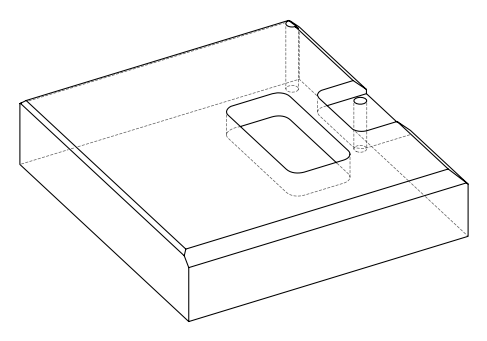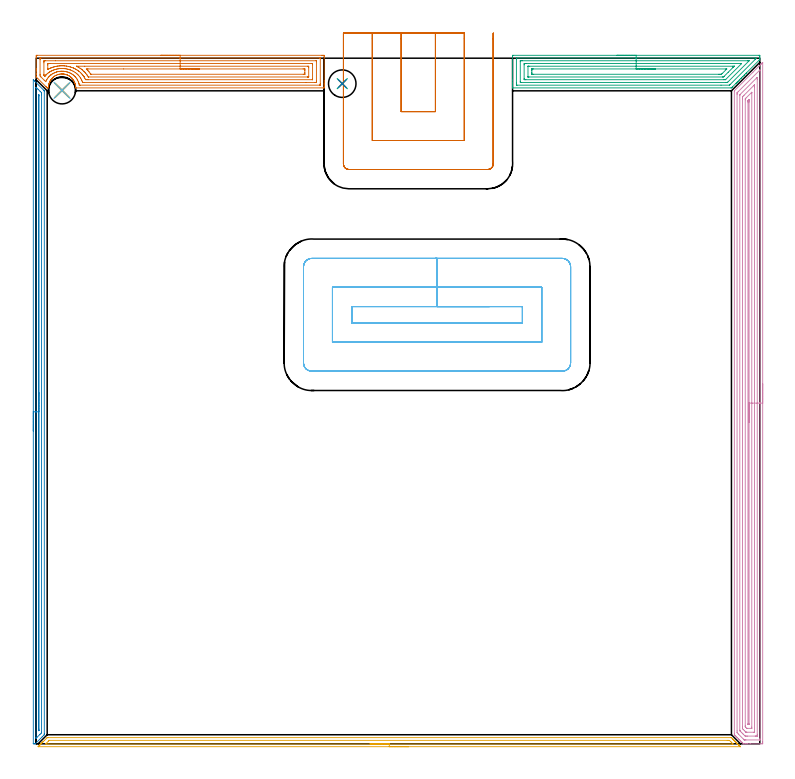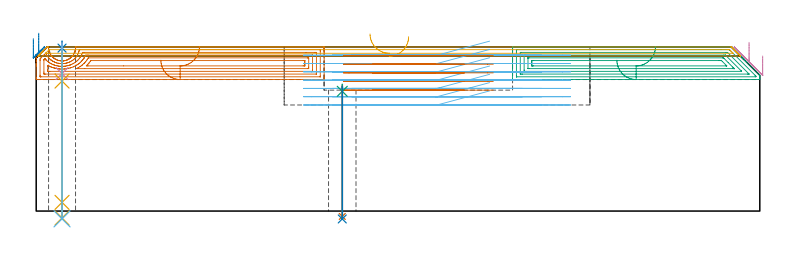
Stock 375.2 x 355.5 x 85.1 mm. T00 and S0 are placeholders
(PLAN: 14 operations, 7 tool changes, 66 min)
(1 AREA_MILL | FG_CHAMFER_SURFACE | UGT0205_001 | 7.33 min | 22397 mm3)
(2 AREA_MILL_1 | FG_CHAMFER_SURFACE_1 | UGT0205_001 | 8.29 min | 5532 mm3)
(3 AREA_MILL_2 | FG_CHAMFER_SURFACE_2 | UGT0205_001 | 6.21 min | 19373 mm3)
(4 AREA_MILL_3 | FG_CHAMFER_SURFACE_3 | UGT0205_001 | 16.78 min | 37124 mm3)
(5 AREA_MILL_4 | FG_CHAMFER_SURFACE_4 | UGT0205_001 | 5.94 min | 3947 mm3)
(6 MILL_RECTANGULAR_POCKET | POCKET_RECTANGULAR_STRAIGHT | UGT0201_094 | Follow Part, ap 5, ae 75% | 13.15 min | 369290 mm3)
(7 MILL_SLOT | SLOT_PARTIAL_RECTANGULAR | UGT0201_094 | Follow Part, ap 5, ae 75% | 6.86 min | 144431 mm3)
(8 SPOT_DRILL | STEP1HOLE | NXT0321_9005460120000 | 0.03 min | 11 mm3)
(9 SPOT_DRILL_1 | STEP1HOLE_1 | NXT0321_9005460120000 | 0.03 min | 16 mm3)
(10 DRILL_BLIND_HOLE_INTO_CENTER | STEP1HOLE | UGT0301_207 | 0.06 min | 704 mm3)
(11 GUN_DRILL_THROUGH_HOLE | STEP1HOLE | UGT0307_006 | 0.44 min | 4609 mm3)
(12 DRILL_TO_ENLARGE_THROUGH_HOLE | STEP1HOLE | NXT0301_104 | 0.37 min | 7496 mm3)
(13 DRILL_THROUGH_HOLE_INTO_CENTER | STEP1HOLE_1 | NXT0301_042 | 0.28 min | 2477 mm3)
(14 DRILL_TO_ENLARGE_THROUGH_HOLE_1 | STEP1HOLE_1 | NXT0301_105 | 0.28 min | 7510 mm3)
(TOOL UGT0205_001 | Chamfer Mill 20 x 3 x 45 deg. | D20 FL50 Z2)
(TOOL UGT0201_094 | End mill 20 mm | D20 FL38 Z4)
(TOOL NXT0321_9005460120000 | NC Spot Drill, 142deg, 12mm, Carbide, Uncoated | D12 PA142 FL30 Z2)
(TOOL UGT0301_207 | Twist Drill 9.2 mm | D9.2 PA118 FL80 Z2)
(TOOL UGT0307_006 | Gun Drill 9 mm | D9 PA130 FL24 Z1)
(TOOL NXT0301_104 | Carbide Drill 14mm [860.1-1400-112A1-MM 2214] | D14 PA140 FL123 Z2)
(TOOL NXT0301_042 | Carbide Drill 7.1mm [860.1-0710-057A1-MM 2214] | D7.1 PA140 FL85 Z2)
(TOOL NXT0301_105 | Carbide Drill 14.25mm [860.1-1425-071A1-MM 2214] | D14.25 PA140 FL83 Z2)
(OP 1 AREA_MILL)
G17 G21 G94 G90
T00 M6
G54
G17 G0 G90 X64.65 Y357. S1061 M3
G43 Z95.1 H0
Z78.2
G94 G1 X64.688 Z77.328 F250.
X64.802 Z76.464
X64.991 Z75.612
X65.253 Z74.78
X65.587 Z73.974
X65.99 Z73.2
X66.458 Z72.464
X66.99 Z71.772
X67.579 Z71.129
X68.222 Z70.54
X68.914 Z70.008
X69.65 Z69.54
X70.424 Z69.137
X71.23 Z68.803
X72.062 Z68.541
X72.914 Z68.352
X73.778 Z68.238
X74.65 Z68.2
X148.203
X148.699 Y356.999 Z68.201
X149.189 Y356.995 Z68.203
X149.291 Y356.992 Z68.206
X149.296 Y356.509 Z68.689
X149.3 Y355.913 Z69.284
Y343.84 Z81.355
Y343.244 Z81.95
Y342.667 Z82.529
Y342.36 Z82.836
Y341.783 Z83.413
Y341.476 Z83.719
Y340.86 Z84.339
Y340.442 Z84.757
Y340.105 Z85.085
X149.208 Y340.102 Z85.094
X149.186 Y340.101 Z85.096
X149.146 Y340.103 Z85.097
X20.675 Y340.1 Z85.1
X20.458 Y340.103 Z85.089
X20.455 Y340.124 Z85.068
X20.445 Y340.353 Z84.841
X20.442 Y340.526 Z84.668
X20.417 Y340.887 Z84.306
X20.365 Y341.329 Z83.866
X20.294 Y341.77 Z83.429
X20.175 Y342.219 Z82.978
X20.129 Y342.36 Z82.835
X20.037 Y342.649 Z82.548
X19.862 Y343.094 Z82.106
X19.656 Y343.531 Z81.669
X19.57 Y343.686 Z81.514
X19.4 Y343.995 Z81.204
X19.266 Y344.205 Z80.994
X19.122 Y344.41 Z80.789
X19.039 Y344.516 Z80.683
X18.995 Y344.571 Z80.626
X18.936 Y344.648 Z80.552
X18.825 Y344.789 Z80.41
X18.742 Y344.884 Z80.314
X18.629 Y345.013 Z80.183
X18.548 Y345.109 Z80.09
X18.509 Y345.153 Z80.046
X18.444 Y345.219 Z79.98
X18.375 Y345.289 Z79.908
X18.147 Y345.496 Z79.703
X18.028 Y345.602 Z79.593
X18.004 Y345.624 Z79.572
X17.861 Y345.744 Z79.456
X17.85 Y345.754 Z79.446
X17.674 Y345.897 Z79.3
X17.618 Y345.943 Z79.254
X17.552 Y345.991 Z79.205
X17.461 Y346.059 Z79.139
X17.397 Y346.102 Z79.096
X17.297 Y346.169 Z79.029
X17.258 Y346.192 Z79.006
X17.106 Y346.28 Z78.915
X16.756 Y346.487 Z78.71
X16.727 Y346.503 Z78.693
X16.285 Y346.721 Z78.477
X16.214 Y346.749 Z78.446
X16.138 Y346.781 Z78.416
X15.861 Y346.898 Z78.302
X15.836 Y346.908 Z78.291
X15.431 Y347.05 Z78.15
X15.325 Y347.076 Z78.124
X14.945 Y347.168 Z78.029
X14.5 Y347.253 Z77.944
X14.376 Y347.267 Z77.926
X14.146 Y347.297 Z77.897
X14.054 Y347.309 Z77.885
X13.984 Y347.313 Z77.88
X13.906 Y347.318 Z77.876
X13.795 Y347.324 Z77.867
X13.608 Y347.337 Z77.856
X13.395 Y347.334 Z77.853
X13.312 Y347.335 Z77.855
X13.163 Y347.337 Z77.859
X12.716 Y347.307 Z77.89
X12.271 Y347.248 Z77.948
X11.816 Y347.16 Z78.039
X11.366 Y347.049 Z78.149
X10.925 Y346.89 Z78.307
X10.489 Y346.711 Z78.487
X10.039 Y346.485 Z78.713
X9.969 Y346.444 Z78.753
X9.598 Y346.233 Z78.966
X9.501 Y346.17 Z79.03
X9.132 Y345.897 Z79.301
X9.098 Y345.872 Z79.326
X8.707 Y345.555 Z79.644
X8.631 Y345.483 Z79.717
X8.428 Y345.29 Z79.91
X8.185 Y345.027 Z80.173
X8.113 Y344.95 Z80.249
X7.816 Y344.597 Z80.6
X7.679 Y344.41 Z80.789
X7.548 Y344.208 Z80.991
X7.497 Y344.128 Z81.068
X7.441 Y344.044 Z81.155
X7.396 Y343.975 Z81.224
X7.298 Y343.801 Z81.398
X7.233 Y343.686 Z81.509
X7.144 Y343.53 Z81.669
X7.094 Y343.428 Z81.771
X7.005 Y343.244 Z81.952
X6.925 Y343.079 Z82.119
X6.763 Y342.65 Z82.549
X6.722 Y342.519 Z82.678
X6.671 Y342.36 Z82.833
X6.623 Y342.209 Z82.984
X6.531 Y341.84 Z83.354
X6.513 Y341.768 Z83.427
X6.435 Y341.331 Z83.868
X6.4 Y341.033 Z84.166
X6.384 Y340.89 Z84.309
X6.356 Y340.43 Z84.77
X6.343 Y340.136 Z85.063
X6.291 Y340.111 Z85.089
X5.974 Y340.102 Z85.098
X5.954
X5.696 Y340.105 Z85.091
X5.142 Y340.657 Z84.542
X5.062 Y340.736 Z84.46
X0.785 Y345.013 Z80.183
X0.22 Y345.58 Z79.619
X0.007 Y345.793 Z79.405
X0. Y345.801 Z79.396
Y345.897 Z79.302
Y345.974 Z79.226
Y347.051 Z78.149
Y347.666 Z77.53
Y348.858 Z76.34
Y349.434 Z75.76
Y350.03 Z75.165
Y355.913 Z69.284
X0.004 Y356.509 Z68.689
X0.009 Y356.992 Z68.206
X0.111 Y356.995 Z68.203
X0.601 Y357. Z68.2
X74.65
Y355.586 Z69.614
X147.136 Y355.585 Z69.615
X147.226 Y355.584 Z69.616
X147.271 Y355.581 Z69.619
X147.287 Y355.579 Z69.621
X147.29 Y355.569 Z69.631
X147.295 Y355.468 Z69.732
X147.299 Y355.243 Z69.957
Y342.36 Z82.84
X147.298 Y341.98 Z83.22
X147.29 Y341.596 Z83.604
X147.278 Y341.523 Z83.677
X147.233 Y341.521 Z83.679
X147.127 Y341.519 Z83.681
X146.914 Y341.517 Z83.683
X146.873
X22.866 Y341.514 Z83.686
X22.469 Y341.519 Z83.681
X22.372 Y341.521 Z83.679
X22.357 Y341.525 Z83.675
X22.349 Y341.548 Z83.652
X22.338 Y341.59 Z83.61
X22.319 Y341.68 Z83.52
X22.223 Y342.152 Z83.048
X22.165 Y342.36 Z82.84
X22.013 Y342.877 Z82.323
X21.874 Y343.244 Z81.956
X21.787 Y343.468 Z81.732
X21.463 Y344.128 Z81.072
X21.121 Y344.722 Z80.478
X20.921 Y345.013 Z80.187
X20.618 Y345.404 Z79.796
X20.229 Y345.875 Z79.325
X20.208 Y345.897 Z79.303
X19.99 Y346.112 Z79.088
X19.761 Y346.321 Z78.879
X19.337 Y346.694 Z78.506
X19.228 Y346.781 Z78.419
X18.779 Y347.115 Z78.085
X18.444 Y347.326 Z77.874
X17.854 Y347.666 Z77.534
X17.552 Y347.814 Z77.386
X17.266 Y347.949 Z77.251
X16.66 Y348.19 Z77.01
X16.33 Y348.306 Z76.894
X15.887 Y348.432 Z76.768
X15.768 Y348.461 Z76.739
X15.378 Y348.55 Z76.65
X14.876 Y348.638 Z76.562
X14.771 Y348.654 Z76.546
X14.347 Y348.704 Z76.496
X13.984 Y348.73 Z76.47
X13.79 Y348.742 Z76.458
X13.091 Y348.745 Z76.455
X12.904 Y348.735 Z76.465
X12.562 Y348.712 Z76.488
X12.199 Y348.673 Z76.527
X12.09 Y348.658 Z76.542
X11.417 Y348.55 Z76.65
X11.307 Y348.528 Z76.672
X10.614 Y348.353 Z76.847
X10.527 Y348.328 Z76.872
X10.415 Y348.29 Z76.91
X9.956 Y348.121 Z77.079
X9.523 Y347.943 Z77.257
X9.331 Y347.856 Z77.344
X8.942 Y347.666 Z77.534
X8.739 Y347.559 Z77.641
X8.696 Y347.536 Z77.664
X8.631 Y347.497 Z77.703
X8.183 Y347.225 Z77.975
X7.739 Y346.911 Z78.289
X7.664 Y346.855 Z78.345
X7.571 Y346.781 Z78.419
X7.176 Y346.454 Z78.746
X6.846 Y346.148 Z79.052
X6.721 Y346.021 Z79.179
X6.607 Y345.897 Z79.303
X6.303 Y345.551 Z79.649
X5.954 Y345.127 Z80.073
X5.906 Y345.061 Z80.139
X5.874 Y345.013 Z80.187
X5.56 Y344.519 Z80.681
X5.338 Y344.128 Z81.072
X5.241 Y343.951 Z81.249
X5.062 Y343.597 Z81.603
X4.949 Y343.356 Z81.844
X4.17 Y344.082 Z81.118
X2.386 Y345.865 Z79.335
X2.355 Y345.897 Z79.303
X2.01 Y346.269 Z78.931
X2.004 Y346.781 Z78.419
X2.001 Y347.163 Z78.037
Y354.74 Z70.46
X2.002 Y355.12 Z70.08
X2.01 Y355.504 Z69.696
X2.021 Y355.579 Z69.621
X2.066 Y355.581 Z69.619
X2.172 Y355.584 Z69.616
X2.386 Y355.586 Z69.614
X2.425
X74.65
Y354.172 Z71.028
X145.13 Y354.171 Z71.029
X145.236 Y354.169 Z71.031
X145.274 Y354.167 Z71.033
X145.288 Y354.166 Z71.034
X145.291 Y354.136 Z71.064
X145.296 Y354.024 Z71.176
X145.299 Y353.856 Z71.344
X145.3 Y353.687 Z71.513
Y343.96 Z81.24
X145.296 Y343.244 Z81.956
X145.293 Y343.083 Z82.117
X145.279 Y342.938 Z82.262
X145.13 Y342.936 Z82.264
X144.553 Y342.932 Z82.268
X139.972 Y342.931 Z82.269
X25.007 Y342.929 Z82.271
X24.689 Y342.93 Z82.27
X24.109 Y342.935 Z82.265
X24.053 Y342.938 Z82.262
X24.016 Y343.027 Z82.173
X23.939 Y343.244 Z81.956
X23.797 Y343.637 Z81.563
X23.575 Y344.128 Z81.072
X23.386 Y344.537 Z80.663
X23.112 Y345.013 Z80.187
X22.905 Y345.361 Z79.839
X22.517 Y345.897 Z79.303
X22.013 Y346.509 Z78.691
X21.766 Y346.781 Z78.419
X21.438 Y347.1 Z78.1
X21.121 Y347.382 Z77.818
X20.787 Y347.666 Z77.534
X20.229 Y348.091 Z77.109
X19.493 Y348.55 Z76.65
X19.337 Y348.643 Z76.557
X19.116 Y348.768 Z76.432
X18.444 Y349.091 Z76.109
X17.627 Y349.434 Z75.766
X17.552 Y349.463 Z75.737
X17.507 Y349.479 Z75.721
X16.995 Y349.64 Z75.56
X16.66 Y349.732 Z75.468
X16.26 Y349.831 Z75.37
X15.768 Y349.934 Z75.266
X15.159 Y350.038 Z75.162
X14.876 Y350.073 Z75.127
X14.529 Y350.112 Z75.088
X14.164 Y350.14 Z75.06
X13.984 Y350.15 Z75.05
X13.251 Y350.16 Z75.04
X13.091
X12.398 Y350.121 Z75.079
X12.199 Y350.103 Z75.097
X11.6 Y350.029 Z75.171
X11.307 Y349.979 Z75.221
X10.84 Y349.898 Z75.302
X10.415 Y349.8 Z75.4
X9.707 Y349.617 Z75.583
X9.523 Y349.558 Z75.642
X9.431 Y349.526 Z75.674
X9.18 Y349.434 Z75.766
X8.788 Y349.279 Z75.921
X8.631 Y349.213 Z75.987
X8.169 Y349.007 Z76.193
X7.739 Y348.792 Z76.408
X7.58 Y348.707 Z76.493
X7.297 Y348.55 Z76.65
X7.016 Y348.382 Z76.818
X6.846 Y348.277 Z76.923
X6.487 Y348.022 Z77.178
X6.004 Y347.666 Z77.534
X5.976 Y347.644 Z77.556
X5.954 Y347.626 Z77.574
X5.5 Y347.231 Z77.969
X5.062 Y346.817 Z78.383
X5.044 Y346.799 Z78.401
X5.028 Y346.781 Z78.419
X4.624 Y346.332 Z78.868
X4.56 Y346.264 Z78.936
X4.519 Y346.221 Z78.979
X4.502 Y346.209 Z78.991
X4.432 Y346.276 Z78.924
X4.17 Y346.532 Z78.668
X4.049 Y346.659 Z78.541
X4.021 Y346.69 Z78.51
X4.01 Y346.726 Z78.474
X4.006 Y346.781 Z78.419
X4.001 Y346.949 Z78.251
X4. Y353.14 Z72.06
X4.003 Y353.856 Z71.344
X4.006 Y354.018 Z71.182
X4.02 Y354.165 Z71.035
X4.17 Y354.166 Z71.034
X4.745 Y354.171 Z71.029
X9.949 Y354.172 Z71.028
X74.65
Y352.757 Z72.443
X142.67
X143.199 Y352.755 Z72.445
X143.255 Y352.753 Z72.447
X143.288 Y352.751 Z72.449
X143.29 Y352.711 Z72.489
X143.295 Y352.519 Z72.681
X143.3 Y352.133 Z73.067
X143.299 Y344.593 Z80.607
X143.297 Y344.384 Z80.816
X143.294 Y344.358 Z80.842
X143.29 Y344.352 Z80.848
X143.281 Y344.35 Z80.85
X143.223 Y344.347 Z80.853
X143.127 Y344.345 Z80.855
X27.149 Y344.343 Z80.857
X26.474 Y344.345 Z80.855
X26.254 Y344.346 Z80.854
X25.582 Y344.359 Z80.841
X25.262 Y345.013 Z80.187
X24.873 Y345.715 Z79.485
X24.764 Y345.897 Z79.303
X24.735 Y345.943 Z79.257
X24.689 Y346.012 Z79.188
X24.358 Y346.458 Z78.742
X24.102 Y346.781 Z78.419
X23.797 Y347.157 Z78.043
X23.557 Y347.427 Z77.773
X23.329 Y347.666 Z77.534
X22.905 Y348.067 Z77.133
X22.348 Y348.55 Z76.65
X22.013 Y348.813 Z76.387
X21.785 Y348.983 Z76.217
X21.543 Y349.156 Z76.044
X21.109 Y349.434 Z75.766
X20.555 Y349.758 Z75.442
X20.229 Y349.939 Z75.261
X19.447 Y350.319 Z74.881
X19.337 Y350.367 Z74.833
X19.252 Y350.403 Z74.797
X18.444 Y350.722 Z74.478
X17.832 Y350.925 Z74.275
X17.552 Y351.004 Z74.196
X16.781 Y351.203 Z73.997
X16.66 Y351.229 Z73.971
X16.627 Y351.235 Z73.965
X15.768 Y351.388 Z73.812
X15.543 Y351.426 Z73.774
X14.876 Y351.505 Z73.695
X14.543 Y351.533 Z73.668
X13.984 Y351.564 Z73.636
X13.613 Y351.57 Z73.63
X13.091 Y351.574 Z73.626
X12.733 Y351.558 Z73.642
X12.199 Y351.528 Z73.672
X11.898 Y351.501 Z73.699
X11.307 Y351.428 Z73.772
X11.108 Y351.4 Z73.8
X10.415 Y351.285 Z73.915
X10.346 Y351.272 Z73.928
X10.021 Y351.203 Z73.997
X9.621 Y351.106 Z74.094
X9.523 Y351.081 Z74.119
X9.357 Y351.038 Z74.162
X8.943 Y350.923 Z74.277
X8.631 Y350.818 Z74.382
X8.261 Y350.685 Z74.515
X7.739 Y350.484 Z74.716
X7.62 Y350.436 Z74.764
X7.349 Y350.319 Z74.881
X7.007 Y350.159 Z75.041
X6.846 Y350.081 Z75.119
X6.417 Y349.859 Z75.341
X6.037 Y349.661 Z75.539
X6.01 Y349.651 Z75.549
X6.007 Y349.731 Z75.469
X6.003 Y349.911 Z75.289
X6. Y350.273 Z74.927
Y352.042 Z73.158
Y352.087 Z73.113
X6.006 Y352.507 Z72.693
X6.01 Y352.715 Z72.485
X6.022 Y352.751 Z72.449
X6.074 Y352.753 Z72.447
X6.172 Y352.755 Z72.445
X6.846 Y352.757 Z72.443
X7.062
X74.65
Y351.343 Z73.857
X140.669
X141.275 Y351.336 Z73.864
X141.29 Y351.291 Z73.909
X141.292 Y351.203 Z73.997
X141.299 Y350.578 Z74.622
Y345.897 Z79.303
X141.297 Y345.819 Z79.381
X141.294 Y345.781 Z79.419
X141.291 Y345.767 Z79.433
X141.225 Y345.765 Z79.435
X140.947 Y345.761 Z79.439
X140.808 Y345.76 Z79.44
X140.669 Y345.759 Z79.441
X27.225 Y345.757 Z79.443
X27.13 Y345.759 Z79.441
X27.056 Y345.761 Z79.439
X27.011 Y345.764 Z79.436
X27.002 Y345.777 Z79.423
X26.927 Y345.897 Z79.303
X26.474 Y346.646 Z78.554
X26.379 Y346.781 Z78.419
X26.144 Y347.108 Z78.092
X25.696 Y347.666 Z77.534
X25.582 Y347.805 Z77.395
X25.228 Y348.204 Z76.996
X24.892 Y348.55 Z76.65
X24.689 Y348.742 Z76.458
X23.911 Y349.434 Z75.766
X23.797 Y349.53 Z75.67
X23.342 Y349.885 Z75.315
X22.905 Y350.192 Z75.008
X22.708 Y350.319 Z74.881
X22.013 Y350.738 Z74.462
X21.717 Y350.91 Z74.29
X21.171 Y351.203 Z73.997
X21.121 Y351.228 Z73.972
X21.069 Y351.254 Z73.946
X20.993 Y351.299 Z73.901
X20.942 Y351.338 Z73.862
X20.982 Y351.34 Z73.86
X21.057 Y351.342 Z73.858
X25.17 Y351.343 Z73.857
X74.65
Y349.929 Z75.271
X138.386
X138.885 Y349.927 Z75.273
X139.283 Y349.924 Z75.276
X139.29 Y349.921 Z75.279
X139.297 Y349.911 Z75.289
X139.299 Y349.434 Z75.766
X139.3 Y349.023 Z76.177
Y348.139 Z77.061
X139.299 Y347.666 Z77.534
X139.296 Y347.258 Z77.942
X139.29 Y347.197 Z78.003
X139.281 Y347.18 Z78.02
X139.257 Y347.179 Z78.021
X139.133 Y347.176 Z78.024
X138.885 Y347.174 Z78.026
X138.489
X28.507 Y347.172 Z78.028
X28.383 Y347.173 Z78.027
X28.353 Y347.175 Z78.025
X28.343 Y347.177 Z78.023
X27.977 Y347.666 Z77.534
X27.366 Y348.449 Z76.751
X27.28 Y348.55 Z76.65
X26.901 Y348.978 Z76.222
X26.474 Y349.426 Z75.774
X25.982 Y349.922 Z75.278
X26.474 Y349.926 Z75.274
X26.868 Y349.928 Z75.272
X45.343 Y349.929 Z75.271
X74.65
X75.522 Z75.309
X76.386 Z75.423
X77.238 Z75.612
X78.07 Z75.874
X78.876 Z76.208
X79.65 Z76.611
X80.386 Z77.08
X81.078 Z77.611
X81.721 Z78.2
X82.31 Z78.843
X82.842 Z79.535
X83.31 Z80.271
X83.713 Z81.045
X84.047 Z81.851
X84.309 Z82.683
X84.498 Z83.535
X84.612 Z84.4
X84.65 Z85.271
G0 Z95.1
M5
M2
(OP 2 AREA_MILL_1)
G17 G21 G94 G90
T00 M6
G54
G17 G0 G90 X-1.5 Y162.15 S1061 M3
G43 Z95.1 H0
Z89.4
G94 G1 Y162.188 Z88.528 F250.
Y162.302 Z87.664
Y162.491 Z86.812
Y162.753 Z85.98
Y163.087 Z85.174
Y163.49 Z84.4
Y163.959 Z83.664
Y164.49 Z82.972
Y165.079 Z82.329
Y165.722 Z81.74
Y166.414 Z81.208
Y167.15 Z80.74
Y167.924 Z80.337
Y168.73 Z80.003
Y169.562 Z79.741
Y170.414 Z79.552
Y171.278 Z79.438
Y172.15 Z79.4
Y344.206
X-1.496 Y344.277 Z79.403
X-1.493 Y344.282 Z79.404
X-1.476 Y344.277 Z79.422
X-0.889 Y343.689 Z80.011
X3.938 Y338.863 Z84.837
X4.179 Y338.624 Z85.074
X4.186 Y338.616 Z85.082
X4.195 Y338.596 Z85.087
X4.2 Y338.321 Z85.1
Y5.086
Y4.705 Z85.085
X4.068 Y4.567 Z84.965
X3.126 Y3.626 Z84.026
X-0.327 Y0.172 Z80.571
X-0.437 Y0.065 Z80.461
X-0.495 Y0.01 Z80.402
X-0.78 Y0. Z80.119
X-1.089 Z79.811
X-1.142 Z79.757
X-1.492 Y0.01 Z79.405
X-1.5 Y0.097 Z79.4
Y0.103
Y172.15
X-0.086 Z80.814
X-0.085 Y340.299 Z80.815
X-0.083 Y340.363 Z80.817
X-0.079 Y340.411 Z80.821
X-0.078 Y340.416 Z80.822
X-0.07 Y340.411 Z80.83
X0.01 Y340.338 Z80.91
X0.242 Y340.108 Z81.142
X0.903 Y339.447 Z81.803
X2.029 Y338.321 Z82.929
X2.69 Y337.657 Z83.59
X2.745 Y337.598 Z83.645
X2.771 Y337.568 Z83.671
X2.779 Y337.522 Z83.679
X2.782 Y337.428 Z83.682
X2.784 Y337.333 Z83.684
X2.786 Y336.534 Z83.686
X2.785 Y5.979 Z83.685
X2.784 Y5.885 Z83.684
X2.779 Y5.788 Z83.679
X2.776 Y5.737 Z83.676
X2.755 Y5.713 Z83.655
X2.69 Y5.643 Z83.59
X1.966 Y4.916 Z82.866
X0.349 Y3.299 Z81.249
X0.179 Y3.13 Z81.079
X0.01 Y2.966 Z80.91
X-0.049 Y2.912 Z80.851
X-0.079 Y2.897 Z80.821
X-0.086 Y3.299 Z80.814
Y172.15
X1.328 Z82.228
X1.329 Y335.684 Z82.229
X1.33 Y336.108 Z82.23
X1.334 Y336.534 Z82.234
X1.335 Y336.554 Z82.235
X1.36 Y336.534 Z82.26
X1.37 Y336.109 Z82.27
X1.371 Y336.067 Z82.271
Y7.298
X1.366 Y6.872 Z82.266
X1.365 Y6.832 Z82.265
X1.351 Y6.782 Z82.251
X1.335 Y6.872 Z82.235
X1.334 Y6.916 Z82.234
X1.329 Y7.34 Z82.229
X1.328 Y7.766 Z82.228
Y172.15
Y173.022 Z82.267
Y173.887 Z82.38
Y174.738 Z82.569
Y175.57 Z82.832
Y176.376 Z83.165
Y177.15 Z83.568
Y177.886 Z84.037
Y178.578 Z84.568
Y179.221 Z85.157
Y179.81 Z85.801
Y180.342 Z86.493
Y180.81 Z87.228
Y181.213 Z88.002
Y181.547 Z88.808
Y181.809 Z89.64
Y181.998 Z90.492
Y182.112 Z91.357
Y182.15 Z92.228
G0 Z95.1
M5
M2
(OP 3 AREA_MILL_2)
G17 G21 G94 G90
T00 M6
G54
G17 G0 G90 X301.1 Y357. S1061 M3
G43 Z95.1 H0
Z78.2
G94 G1 X301.138 Z77.328 F250.
X301.252 Z76.464
X301.441 Z75.612
X301.703 Z74.78
X302.037 Z73.974
X302.44 Z73.2
X302.908 Z72.464
X303.44 Z71.772
X304.029 Z71.129
X304.672 Z70.54
X305.364 Z70.008
X306.1 Z69.54
X306.874 Z69.137
X307.68 Z68.803
X308.512 Z68.541
X309.364 Z68.352
X310.228 Z68.238
X311.1 Z68.2
X374.821
X375.02 Y356.997 Z68.203
X375.197 Y356.991 Z68.205
X375.2 Y356.864 Z68.332
Y356.509 Z68.687
Y355.797 Z69.403
Y355.452 Z69.748
X375.199 Y355.094 Z70.099
X375.19 Y354.795 Z70.402
X375.138 Y354.74 Z70.458
X375.02 Y354.619 Z70.579
X374.896 Y354.496 Z70.703
X368.205 Y347.805 Z77.394
X368.067 Y347.666 Z77.531
X368.017 Y347.616 Z77.582
X367.349 Y346.949 Z78.251
X367.183 Y346.781 Z78.415
X367.123 Y346.722 Z78.476
X366.492 Y346.092 Z79.108
X366.299 Y345.897 Z79.299
X365.636 Y345.236 Z79.964
X365.415 Y345.013 Z80.183
X364.78 Y344.38 Z80.82
X364.739 Y344.339 Z80.86
X364.53 Y344.129 Z81.068
X363.923 Y343.523 Z81.676
X363.845 Y343.445 Z81.754
X363.646 Y343.244 Z81.952
X363.547 Y343.147 Z82.052
X363.448 Y343.048 Z82.152
X363.351 Y342.949 Z82.247
X363.249 Y342.849 Z82.35
X363.156 Y342.756 Z82.443
X363.056 Y342.655 Z82.541
X362.951 Y342.551 Z82.649
X362.865 Y342.464 Z82.735
X362.762 Y342.36 Z82.836
X361.163 Y340.762 Z84.435
X360.992 Y340.591 Z84.607
X360.865 Y340.465 Z84.734
X360.716 Y340.316 Z84.883
X360.574 Y340.176 Z85.022
X360.495 Y340.104 Z85.089
X360.269 Y340.1 Z85.1
X247.18
X247.008 Y340.103 Z85.088
X247. Y340.12 Z85.071
Y340.496 Z84.704
Y340.764 Z84.436
Y341.476 Z83.719
Y342.716 Z82.481
Y344.129 Z81.067
Y356.509 Z68.689
X247.002 Y356.775 Z68.423
X247.01 Y356.992 Z68.206
X247.229 Y356.999 Z68.199
X311.1 Y357. Z68.2
Y355.586 Z69.614
X372.825 Y355.585 Z69.615
X373.182 Y355.579 Z69.621
X373.19 Y355.471 Z69.729
X373.176 Y355.238 Z69.962
X372.738 Y354.787 Z70.413
X359.845 Y341.895 Z83.305
X359.688 Y341.739 Z83.461
X359.56 Y341.616 Z83.584
X359.473 Y341.535 Z83.665
X359.451 Y341.521 Z83.679
X359.428 Y341.518 Z83.682
X359.375 Y341.515 Z83.685
X355.101 Y341.514 Z83.686
X249.375 Y341.515 Z83.685
X249.015 Y341.521 Z83.679
X249.01 Y341.637 Z83.563
X249.002 Y341.884 Z83.316
X249.001 Y342.36 Z82.84
X249. Y342.77 Z82.43
X249.001 Y355.149 Z70.051
X249.008 Y355.56 Z69.64
X249.011 Y355.58 Z69.62
X249.016 Y355.582 Z69.618
X249.041 Y355.584 Z69.616
X249.094 Y355.585 Z69.615
X249.201 Y355.586 Z69.614
X311.1
Y354.172 Z71.028
X368.89 Y354.171 Z71.029
X369.209 Y354.17 Z71.03
X369.528 Y354.167 Z71.033
X369.618 Y354.165 Z71.035
X369.649 Y354.16 Z71.04
X369.356 Y353.856 Z71.344
X358.613 Y343.114 Z82.086
X358.481 Y342.985 Z82.215
X358.438 Y342.949 Z82.251
X358.406 Y342.935 Z82.265
X358.337 Y342.933 Z82.267
X358.194 Y342.93 Z82.27
X357.906 Y342.929 Z82.271
X357.587
X251.522
X251.203 Y342.93 Z82.27
X251.097 Y342.932 Z82.268
X251.021 Y342.935 Z82.265
X251.01 Y343.044 Z82.156
X251.004 Y343.244 Z81.956
X251.001 Y343.444 Z81.756
Y353.856 Z71.344
X251.002 Y354.054 Z71.146
X251.008 Y354.123 Z71.077
X251.013 Y354.165 Z71.035
X251.044 Y354.166 Z71.034
X251.203 Y354.169 Z71.031
X251.778 Y354.171 Z71.029
X252.097 Y354.172 Z71.028
X311.1
Y352.757 Z72.443
X365.633
X365.684 Y352.756 Z72.444
X365.741 Y352.754 Z72.446
X365.777 Y352.751 Z72.449
X365.762 Y352.722 Z72.478
X365.699 Y352.649 Z72.551
X365.686 Y352.635 Z72.565
X357.587 Y344.536 Z80.664
X357.448 Y344.4 Z80.8
X357.407 Y344.363 Z80.837
X357.391 Y344.351 Z80.849
X357.364 Y344.349 Z80.851
X356.693 Y344.344 Z80.856
X356.477 Y344.343 Z80.857
X253.885
X253.667 Y344.344 Z80.856
X253.127 Y344.35 Z80.85
X253.01 Y344.364 Z80.836
X253.006 Y344.573 Z80.627
X253. Y345.004 Z80.196
Y352.078 Z73.122
X253.006 Y352.525 Z72.675
X253.01 Y352.737 Z72.463
X253.214 Y352.751 Z72.449
X253.885 Y352.756 Z72.444
X254.102 Y352.757 Z72.443
X311.1
Y351.343 Z73.857
X361.163
X361.917 Y351.341 Z73.859
X361.919 Y351.34 Z73.86
X361.924 Y351.334 Z73.866
X361.798 Y351.203 Z73.997
X361.485 Y350.885 Z74.315
X361.163 Y350.561 Z74.639
X358.818 Y348.217 Z76.984
X356.693 Y346.092 Z79.108
X356.595 Y345.994 Z79.206
X356.495 Y345.897 Z79.303
X356.355 Y345.765 Z79.435
X356.083 Y345.76 Z79.44
X355.94 Y345.758 Z79.442
X255.531 Y345.757 Z79.443
X255.247 Y345.76 Z79.44
X255.059 Y345.764 Z79.436
X255.008 Y345.766 Z79.434
X255.006 Y345.775 Z79.425
X255.003 Y345.802 Z79.398
X255.001 Y345.897 Z79.303
Y351.203 Z73.997
X255.002 Y351.286 Z73.914
X255.006 Y351.327 Z73.873
X255.008 Y351.332 Z73.868
X255.027 Y351.336 Z73.864
X255.106 Y351.339 Z73.861
X255.389 Y351.342 Z73.858
X255.531 Y351.343 Z73.857
X311.1
Y349.929 Z75.271
X357.587
X357.983 Y349.927 Z75.273
X358.034 Y349.925 Z75.275
X358.054 Y349.923 Z75.277
X358.044 Y349.904 Z75.296
X358.028 Y349.883 Z75.317
X357.78 Y349.629 Z75.571
X355.799 Y347.647 Z77.553
X355.359 Y347.217 Z77.983
X355.328 Y347.188 Z78.012
X355.279 Y347.178 Z78.022
X355.155 Y347.175 Z78.025
X354.905 Y347.173 Z78.027
X354.511 Y347.171 Z78.029
X354.011
X257.96
X257.461 Y347.174 Z78.026
X257.06 Y347.178 Z78.022
X257.01 Y347.181 Z78.019
X257.004 Y347.233 Z77.967
X257.001 Y347.666 Z77.534
X257. Y348.121 Z77.079
Y349.006 Z76.194
X257.001 Y349.434 Z75.766
X257.005 Y349.885 Z75.315
X257.009 Y349.916 Z75.284
X257.026 Y349.922 Z75.278
X257.086 Y349.925 Z75.275
X257.211 Y349.927 Z75.273
X257.461 Y349.929 Z75.271
X257.855
X311.1
X311.972 Z75.309
X312.836 Z75.423
X313.688 Z75.612
X314.52 Z75.874
X315.326 Z76.208
X316.1 Z76.611
X316.836 Z77.08
X317.528 Z77.611
X318.171 Z78.2
X318.76 Z78.843
X319.292 Z79.535
X319.76 Z80.271
X320.163 Z81.045
X320.497 Z81.851
X320.759 Z82.683
X320.948 Z83.535
X321.062 Z84.4
X321.1 Z85.271
G0 Z95.1
M5
M2
(OP 4 AREA_MILL_3)
G17 G21 G94 G90
T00 M6
G54
G17 G0 G90 X376.7 Y186.65 S1061 M3
G43 Z95.1 H0
Z80.4
G94 G1 Y186.612 Z79.528 F250.
Y186.498 Z78.664
Y186.309 Z77.812
Y186.047 Z76.98
Y185.713 Z76.174
Y185.31 Z75.4
Y184.842 Z74.664
Y184.31 Z73.972
Y183.721 Z73.329
Y183.078 Z72.74
Y182.386 Z72.208
Y181.65 Z71.74
Y180.876 Z71.337
Y180.07 Z71.003
Y179.238 Z70.741
Y178.387 Z70.552
Y177.522 Z70.438
Y176.65 Z70.4
Y1.153
X376.699 Y0.621 Z70.401
X376.696 Y0.263 Z70.402
X376.693 Y0.01 Z70.404
X376.346 Y0. Z70.751
X370.225 Z76.87
X368.816 Z78.28
X368.476 Z78.62
X367.794 Z79.305
X367.022 Z80.078
X366.727 Y0.005 Z80.373
X366.706 Y0.006 Z80.393
X366.678 Y0.025 Z80.42
X366.563 Y0.136 Z80.536
X366.047 Y0.653 Z81.053
X365.852 Y0.846 Z81.244
X365.226 Y1.474 Z81.874
X365.185 Y1.514 Z81.914
X364.978 Y1.721 Z82.119
X364.404 Y2.296 Z82.696
X364.291 Y2.408 Z82.807
X364.103 Y2.595 Z82.993
X363.582 Y3.118 Z83.518
X363.229 Y3.47 Z83.868
X362.76 Y3.94 Z84.34
X362.33 Y4.369 Z84.769
X362.109 Y4.592 Z84.984
X361.999 Y4.705 Z85.084
X362. Y5.088 Z85.1
Y338.383
X362.004 Y338.595 Z85.089
X362.132 Y338.732 Z84.967
X371.611 Y348.211 Z75.488
X374.462 Y351.063 Z72.636
X374.597 Y351.199 Z72.499
X374.738 Y351.339 Z72.36
X374.89 Y351.491 Z72.207
X375.034 Y351.637 Z72.061
X375.483 Y352.084 Z71.616
X375.781 Y352.381 Z71.318
X375.909 Y352.511 Z71.187
X376.26 Y352.861 Z70.839
X376.443 Y353.043 Z70.657
X376.541 Y353.141 Z70.558
X376.678 Y353.275 Z70.42
X376.695 Y353.283 Z70.403
X376.699 Y353.275 Z70.399
X376.7 Y176.65 Z70.4
X375.286 Z71.814
Y2.598
X375.285 Y2.408 Z71.815
X375.281 Y2.057 Z71.819
X375.279 Y2.021 Z71.821
X375.235 Y2.01 Z71.865
X375.129 Y2.004 Z71.971
X374.996 Y2.001 Z72.104
X368. Y2. Z79.1
X367.601 Y2.002 Z79.499
X367.202 Y2.008 Z79.898
X367.151 Y2.01 Z79.949
X367.124 Y2.032 Z79.976
X367.069 Y2.083 Z80.031
X366.96 Y2.19 Z80.14
X366.742 Y2.408 Z80.358
X364.063 Y5.089 Z83.037
X363.421 Y5.785 Z83.679
X363.419 Y5.982 Z83.681
X363.415 Y6.685 Z83.685
Y336.595
X363.418 Y337.295 Z83.682
X363.421 Y337.489 Z83.679
X363.431 Y337.57 Z83.669
X363.496 Y337.64 Z83.604
X363.598 Y337.746 Z83.502
X363.725 Y337.875 Z83.375
X364.103 Y338.254 Z82.997
X374.955 Y349.105 Z72.145
X375.06 Y349.208 Z72.04
X375.219 Y349.363 Z71.881
X375.279 Y349.417 Z71.821
X375.283 Y349.298 Z71.817
X375.285 Y349.105 Z71.815
X375.286 Y348.919 Z71.814
Y176.65
X373.872 Z73.228
X373.871 Y4.937 Z73.229
X373.867 Y4.195 Z73.233
X373.865 Y4.049 Z73.235
X373.86 Y4.01 Z73.24
X373.818 Y4.007 Z73.282
X373.722 Y4.004 Z73.378
X373.039 Y4. Z74.061
X372.848 Z74.252
X368.666 Z78.434
X368.476 Y4.001 Z78.624
X367.788 Y4.004 Z79.312
X367.601 Y4.01 Z79.499
X367.409 Y4.195 Z79.691
X366.727 Y4.873 Z80.373
X366.511 Y5.089 Z80.589
X365.852 Y5.747 Z81.248
X365.618 Y5.982 Z81.482
X364.978 Y6.631 Z82.122
X364.859 Y6.757 Z82.241
X364.835 Y6.789 Z82.265
X364.832 Y6.825 Z82.268
X364.83 Y6.876 Z82.27
X364.829 Y7.028 Z82.271
Y336.225
X364.83 Y336.41 Z82.27
X364.833 Y336.502 Z82.267
X364.835 Y336.521 Z82.265
X364.851 Y336.542 Z82.249
X364.896 Y336.595 Z82.204
X373.776 Y345.476 Z73.324
X373.832 Y345.531 Z73.268
X373.85 Y345.541 Z73.25
X373.865 Y345.547 Z73.235
X373.867 Y345.531 Z73.233
X373.87 Y345.434 Z73.23
X373.871 Y345.379 Z73.229
X373.872 Y344.637 Z73.228
Y176.65
X372.457 Z74.643
Y6.382
X372.455 Y6.217 Z74.645
X372.452 Y6.085 Z74.648
X372.449 Y6.01 Z74.651
X371.956 Y6. Z75.144
X368.476 Z78.624
X368.244 Y6.001 Z78.856
X368.137 Y6.003 Z78.963
X368.084 Y6.006 Z79.016
X368.059 Y6.01 Z79.041
X368.015 Y6.046 Z79.085
X367.601 Y6.452 Z79.499
X367.173 Y6.876 Z79.927
X366.727 Y7.323 Z80.373
X366.285 Y7.769 Z80.815
X366.255 Y7.805 Z80.845
X366.25 Y7.833 Z80.85
X366.246 Y7.893 Z80.854
X366.244 Y8.016 Z80.856
X366.243 Y8.263 Z80.857
Y8.663
Y334.409
X366.245 Y334.808 Z80.855
X366.25 Y335.296 Z80.85
X366.255 Y335.494 Z80.845
X366.453 Y335.702 Z80.647
X367.032 Y336.283 Z80.068
X371.974 Y341.225 Z75.126
X372.337 Y341.585 Z74.763
X372.403 Y341.647 Z74.697
X372.442 Y341.682 Z74.658
X372.45 Y341.636 Z74.65
X372.453 Y341.583 Z74.647
X372.456 Y341.464 Z74.644
X372.457 Y341.063 Z74.643
Y340.569
Y176.65
X371.043 Z76.057
Y8.663
X371.041 Y8.245 Z76.059
X371.038 Y8.036 Z76.062
X371.037 Y8.017 Z76.063
X371.021 Y8.01 Z76.079
X370.966 Y8.004 Z76.134
X370.873 Y8.001 Z76.227
X368.8 Y8. Z78.3
X368.638 Y8.002 Z78.462
X368.557 Y8.005 Z78.543
X368.518 Y8.01 Z78.582
X368.476 Y8.033 Z78.624
X367.836 Y8.663 Z79.264
X367.743 Y8.759 Z79.357
X367.687 Y8.821 Z79.413
X367.664 Y8.851 Z79.436
X367.662 Y8.873 Z79.438
X367.659 Y9.081 Z79.441
X367.657 Y9.499 Z79.443
Y333.915
X367.662 Y334.333 Z79.438
X367.664 Y334.433 Z79.436
X367.709 Y334.499 Z79.391
X367.805 Y334.6 Z79.295
X368.007 Y334.808 Z79.093
X370.895 Y337.697 Z76.205
X371.001 Y337.8 Z76.099
X371.018 Y337.815 Z76.082
X371.031 Y337.823 Z76.069
X371.036 Y337.799 Z76.064
X371.042 Y337.547 Z76.058
X371.043 Y337.489 Z76.057
Y176.65
X369.629 Z77.471
X369.628 Y10.45 Z77.472
X369.626 Y10.168 Z77.474
X369.623 Y10.071 Z77.477
X369.619 Y10.01 Z77.481
X369.57 Y10.008 Z77.53
X369.35 Y10.004 Z77.75
X369.203 Y10.005 Z77.897
X369.087 Y10.01 Z78.013
X369.078 Y10.013 Z78.022
X369.075 Y10.034 Z78.025
X369.073 Y10.084 Z78.027
X369.072 Y10.165 Z78.028
X369.071 Y10.45 Z78.029
Y332.412
X369.073 Y333.021 Z78.027
X369.075 Y333.302 Z78.025
X369.078 Y333.398 Z78.022
X369.097 Y333.437 Z78.003
X369.129 Y333.473 Z77.971
X369.35 Y333.701 Z77.75
X369.455 Y333.807 Z77.645
X369.564 Y333.915 Z77.536
X369.59 Y333.937 Z77.51
X369.616 Y333.957 Z77.484
X369.622 Y333.915 Z77.478
X369.624 Y333.867 Z77.476
X369.628 Y333.631 Z77.472
X369.629 Y333.021 Z77.471
Y332.736
Y176.65
Y175.778 Z77.509
Y174.914 Z77.623
Y174.062 Z77.812
Y173.23 Z78.074
Y172.424 Z78.408
Y171.65 Z78.811
Y170.914 Z79.28
Y170.222 Z79.811
Y169.579 Z80.4
Y168.99 Z81.043
Y168.459 Z81.735
Y167.99 Z82.471
Y167.587 Z83.245
Y167.253 Z84.051
Y166.991 Z84.883
Y166.802 Z85.735
Y166.688 Z86.6
Y166.65 Z87.471
G0 Z95.1
M5
M2
(OP 5 AREA_MILL_4)
G17 G21 G94 G90
T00 M6
G54
G17 G0 G90 X193.1 Y-1.5 S1061 M3
G43 Z95.1 H0
Z90.4
G94 G1 X193.062 Z89.529 F250.
X192.948 Z88.664
X192.759 Z87.812
X192.497 Z86.98
X192.163 Z86.174
X191.76 Z85.4
X191.291 Z84.664
X190.76 Z83.972
X190.171 Z83.329
X189.528 Z82.74
X188.836 Z82.209
X188.1 Z81.74
X187.326 Z81.337
X186.52 Z81.003
X185.688 Z80.741
X184.836 Z80.552
X183.971 Z80.438
X183.1 Z80.4
X1.245
X1.031 Y-1.494 Z80.404
X1.019 Y-1.492 Z80.405
X1.031 Y-1.468 Z80.429
X1.404 Y-1.096 Z80.804
X1.569 Y-0.93 Z80.967
X1.627 Y-0.873 Z81.026
X1.809 Y-0.691 Z81.208
X1.865 Y-0.633 Z81.263
X1.925 Y-0.575 Z81.324
X2.104 Y-0.396 Z81.503
X2.162 Y-0.337 Z81.56
X2.223 Y-0.277 Z81.622
X2.399 Y-0.1 Z81.799
X2.458 Y-0.04 Z81.857
X2.521 Y0.021 Z81.92
X2.694 Y0.195 Z82.094
X2.755 Y0.257 Z82.153
X2.819 Y0.319 Z82.218
X2.99 Y0.49 Z82.389
X3.052 Y0.553 Z82.45
X3.116 Y0.617 Z82.516
X3.285 Y0.786 Z82.685
X3.348 Y0.85 Z82.746
X3.414 Y0.915 Z82.814
X3.612 Y1.112 Z83.012
X4.308 Y1.809 Z83.708
X5.63 Y3.13 Z85.029
X5.696 Y3.194 Z85.092
X6.096 Y3.2 Z85.1
X360.103
X360.504 Y3.194 Z85.092
X360.57 Y3.13 Z85.029
X360.626 Y3.075 Z84.973
X360.997 Y2.704 Z84.601
X361.072 Y2.63 Z84.526
X361.143 Y2.557 Z84.456
X361.295 Y2.405 Z84.304
X361.369 Y2.333 Z84.23
X361.438 Y2.262 Z84.161
X361.593 Y2.107 Z84.006
X361.665 Y2.037 Z83.933
X361.734 Y1.967 Z83.866
X361.891 Y1.809 Z83.708
X361.962 Y1.74 Z83.636
X362.029 Y1.671 Z83.57
X362.189 Y1.511 Z83.41
X362.258 Y1.443 Z83.34
X362.324 Y1.376 Z83.275
X362.487 Y1.213 Z83.112
X362.555 Y1.147 Z83.043
X362.62 Y1.081 Z82.98
X362.785 Y0.915 Z82.814
X362.852 Y0.85 Z82.746
X362.915 Y0.785 Z82.684
X363.083 Y0.617 Z82.516
X363.148 Y0.553 Z82.45
X363.21 Y0.49 Z82.389
X363.381 Y0.319 Z82.218
X363.445 Y0.257 Z82.153
X363.506 Y0.195 Z82.094
X363.679 Y0.021 Z81.92
X363.741 Y-0.04 Z81.857
X363.801 Y-0.1 Z81.799
X363.977 Y-0.277 Z81.622
X364.038 Y-0.337 Z81.56
X364.096 Y-0.396 Z81.503
X364.275 Y-0.575 Z81.324
X364.335 Y-0.633 Z81.263
X364.391 Y-0.691 Z81.208
X364.573 Y-0.873 Z81.026
X364.631 Y-0.93 Z80.967
X364.797 Y-1.097 Z80.803
X364.871 Y-1.171 Z80.729
X365.076 Y-1.375 Z80.523
X365.169 Y-1.473 Z80.425
X365.183 Y-1.494 Z80.403
X365.169 Y-1.499 Z80.399
X364.955 Y-1.5 Z80.4
X183.1
Y-0.086 Z81.814
X6.096
X5.244 Y-0.082 Z81.818
X5.202 Y-0.079 Z81.821
X4.922 Y-0.04 Z81.86
X5.059 Y0.103 Z82.003
X5.202 Y0.252 Z82.152
X6.394 Y1.443 Z83.343
X6.696 Y1.74 Z83.64
X6.729 Y1.768 Z83.668
X6.748 Y1.779 Z83.679
X6.806 Y1.782 Z83.682
X6.898 Y1.785 Z83.685
X358.316 Y1.786 Z83.686
X359.167 Y1.782 Z83.682
X359.21 Y1.779 Z83.679
X359.498 Y1.74 Z83.64
X360.103 Y1.145 Z83.045
X360.4 Y0.85 Z82.75
X360.997 Y0.251 Z82.151
X361.282 Y-0.04 Z81.86
X361.314 Y-0.075 Z81.825
X361.181 Y-0.081 Z81.819
X361.089 Y-0.085 Z81.815
X361.043
X360.997 Y-0.086 Z81.814
X183.1
X182.228 Z81.852
X181.363 Z81.966
X180.512 Z82.155
X179.68 Z82.417
X178.874 Z82.751
X178.1 Z83.154
X177.364 Z83.623
X176.672 Z84.154
X176.029 Z84.743
X175.439 Z85.386
X174.908 Z86.079
X174.44 Z86.814
X174.037 Z87.588
X173.703 Z88.394
X173.441 Z89.226
X173.252 Z90.078
X173.138 Z90.943
X173.1 Z91.814
G0 Z95.1
M5
M2
(OP 6 MILL_RECTANGULAR_POCKET)
G17 G21 G94 G90
T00 M6
G54
G17 G0 G90 X235.094 Y226.7 S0 M3
G43 Z95.1 H0
Z88.1
G94 G1 X207.85 Z80.8 F250.
X163.6 F500.
Y218.2
X252.1
Y226.7
X207.85
Y236.7
X153.6
Y208.2
X262.1
Y236.7
X207.85
Y251.7
X142.9
G3 X138.6 Y247.4 R4.3
G1 Y197.5
G3 X142.9 Y193.2 R4.3
G1 X272.8
G3 X277.1 Y197.5 R4.3
G1 Y247.4
G3 X272.8 Y251.7 R4.3
G1 X207.85
X206.85
G0 X235.094 Y226.7 Z83.8
G1 X207.85 Z76.5 F250.
X163.6 F500.
Y218.2
X252.1
Y226.7
X207.85
Y236.7
X153.6
Y208.2
X262.1
Y236.7
X207.85
Y251.7
X142.9
G3 X138.6 Y247.4 R4.3
G1 Y197.5
G3 X142.9 Y193.2 R4.3
G1 X272.8
G3 X277.1 Y197.5 R4.3
G1 Y247.4
G3 X272.8 Y251.7 R4.3
G1 X207.85
X206.85
G0 X235.094 Y226.7 Z79.5
G1 X207.85 Z72.2 F250.
X163.6 F500.
Y218.2
X252.1
Y226.7
X207.85
Y236.7
X153.6
Y208.2
X262.1
Y236.7
X207.85
Y251.7
X142.9
G3 X138.6 Y247.4 R4.3
G1 Y197.5
G3 X142.9 Y193.2 R4.3
G1 X272.8
G3 X277.1 Y197.5 R4.3
G1 Y247.4
G3 X272.8 Y251.7 R4.3
G1 X207.85
X206.85
G0 X235.094 Y226.7 Z75.2
G1 X207.85 Z67.9 F250.
X163.6 F500.
Y218.2
X252.1
Y226.7
X207.85
Y236.7
X153.6
Y208.2
X262.1
Y236.7
X207.85
Y251.7
X142.9
G3 X138.6 Y247.4 R4.3
G1 Y197.5
G3 X142.9 Y193.2 R4.3
G1 X272.8
G3 X277.1 Y197.5 R4.3
G1 Y247.4
G3 X272.8 Y251.7 R4.3
G1 X207.85
X206.85
G0 X235.094 Y226.7 Z70.9
G1 X207.85 Z63.6 F250.
X163.6 F500.
Y218.2
X252.1
Y226.7
X207.85
Y236.7
X153.6
Y208.2
X262.1
Y236.7
X207.85
Y251.7
X142.9
G3 X138.6 Y247.4 R4.3
G1 Y197.5
G3 X142.9 Y193.2 R4.3
G1 X272.8
G3 X277.1 Y197.5 R4.3
G1 Y247.4
G3 X272.8 Y251.7 R4.3
G1 X207.85
X206.85
G0 X235.094 Y226.7 Z66.6
G1 X207.85 Z59.3 F250.
X163.6 F500.
Y218.2
X252.1
Y226.7
X207.85
Y236.7
X153.6
Y208.2
X262.1
Y236.7
X207.85
Y251.7
X142.9
G3 X138.6 Y247.4 R4.3
G1 Y197.5
G3 X142.9 Y193.2 R4.3
G1 X272.8
G3 X277.1 Y197.5 R4.3
G1 Y247.4
G3 X272.8 Y251.7 R4.3
G1 X207.85
X206.85
G0 X235.094 Y226.7 Z62.3
G1 X207.85 Z55. F250.
X163.6 F500.
Y218.2
X252.1
Y226.7
X207.85
Y236.7
X153.6
Y208.2
X262.1
Y236.7
X207.85
Y251.7
X142.9
G3 X138.6 Y247.4 R4.3
G1 Y197.5
G3 X142.9 Y193.2 R4.3
G1 X272.8
G3 X277.1 Y197.5 R4.3
G1 Y247.4
G3 X272.8 Y251.7 R4.3
G1 X207.85
X206.85
G0 Z95.1
M5
M2
(OP 7 MILL_SLOT)
G17 G21 G94 G90
T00 M6
G54
G17 G0 G90 X189.3 Y368.5 S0 M3
G43 Z95.1 H0
Z80.62
G94 G1 Y365.5 F250.
Y327.8 F500.
X207.
Y365.5
Y368.5 F250.
X174.3
Y365.5
Y312.8 F500.
X222.
Y365.5
Y368.5 F250.
X159.3
Y365.5
Y300.7 F500.
G3 X162.2 Y297.8 R2.9
G1 X234.1
G3 X237. Y300.7 R2.9
G1 Y365.5
Y368.5 F250.
G0 X189.3 Z76.14
G1 Y365.5
Y327.8 F500.
X207.
Y365.5
Y368.5 F250.
X174.3
Y365.5
Y312.8 F500.
X222.
Y365.5
Y368.5 F250.
X159.3
Y365.5
Y300.7 F500.
G3 X162.2 Y297.8 R2.9
G1 X234.1
G3 X237. Y300.7 R2.9
G1 Y365.5
Y368.5 F250.
G0 X189.3 Z71.66
G1 Y365.5
Y327.8 F500.
X207.
Y365.5
Y368.5 F250.
X174.3
Y365.5
Y312.8 F500.
X222.
Y365.5
Y368.5 F250.
X159.3
Y365.5
Y300.7 F500.
G3 X162.2 Y297.8 R2.9
G1 X234.1
G3 X237. Y300.7 R2.9
G1 Y365.5
Y368.5 F250.
G0 X189.3 Z67.18
G1 Y365.5
Y327.8 F500.
X207.
Y365.5
Y368.5 F250.
X174.3
Y365.5
Y312.8 F500.
X222.
Y365.5
Y368.5 F250.
X159.3
Y365.5
Y300.7 F500.
G3 X162.2 Y297.8 R2.9
G1 X234.1
G3 X237. Y300.7 R2.9
G1 Y365.5
Y368.5 F250.
G0 X189.3 Z62.7
G1 Y365.5
Y327.8 F500.
X207.
Y365.5
Y368.5 F250.
X174.3
Y365.5
Y312.8 F500.
X222.
Y365.5
Y368.5 F250.
X159.3
Y365.5
Y300.7 F500.
G3 X162.2 Y297.8 R2.9
G1 X234.1
G3 X237. Y300.7 R2.9
G1 Y365.5
Y368.5 F250.
G0 Z95.1
M5
M2
(OP 8 SPOT_DRILL)
G17 G21 G94 G90
T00 M6
G54
G17 G0 G90 X13.4 Y338.8 S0 M3
G43 Z95.1 H0
G94 G81 G98 Z84.493 F250. R88.1
G80
M5
M2
(OP 9 SPOT_DRILL_1)
G17 G21 G94 G90
T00 M6
G54
G17 G0 G90 X158.7 Y342.3 S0 M3
G43 Z95.1 H0
G94 G81 G98 Z62.085 F250. R65.7
G80
M5
M2
(OP 10 DRILL_BLIND_HOLE_INTO_CENTER)
G17 G21 G94 G90
T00 M6
G54
G17 G0 G90 X13.4 Y338.8 S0 M3
G43 Z95.1 H0
G94 G81 G98 Z71.3 F250. R87.1
G80
M5
M2
(OP 11 GUN_DRILL_THROUGH_HOLE)
G17 G21 G94 G90
T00 M6
G54
G17 G0 G90 X13.4 Y338.8 M8
G43 Z95.1 H0
Z82.993
S716 M3
G94 G1 Z67.405 F125. M26
G4 X.084
Z4.5 F250.
G4 X.084
Z-3.598 F125.
G4 X.084
M5
M9
G0 Z82.993
Z95.1
M2
(OP 12 DRILL_TO_ENLARGE_THROUGH_HOLE)
G17 G21 G94 G90
T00 M6
G54
G17 G0 G90 X13.4 Y338.8 S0 M3
G43 Z95.1 H1
G94 G73 G98 Z-4.048 F250. Q12.735 R87.1
G80
M5
M2
(OP 13 DRILL_THROUGH_HOLE_INTO_CENTER)
G17 G21 G94 G90
T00 M6
G54
G17 G0 G90 X158.7 Y342.3 S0 M3
G43 Z95.1 H1
G94 G73 G98 Z-2.792 F250. Q6.549 R64.7
G80
M5
M2
(OP 14 DRILL_TO_ENLARGE_THROUGH_HOLE_1)
G17 G21 G94 G90
T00 M6
G54
G17 G0 G90 X158.7 Y342.3 S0 M3
G43 Z95.1 H1
G94 G73 G98 Z-4.093 F250. Q13.359 R64.7
G80
M5
M2
